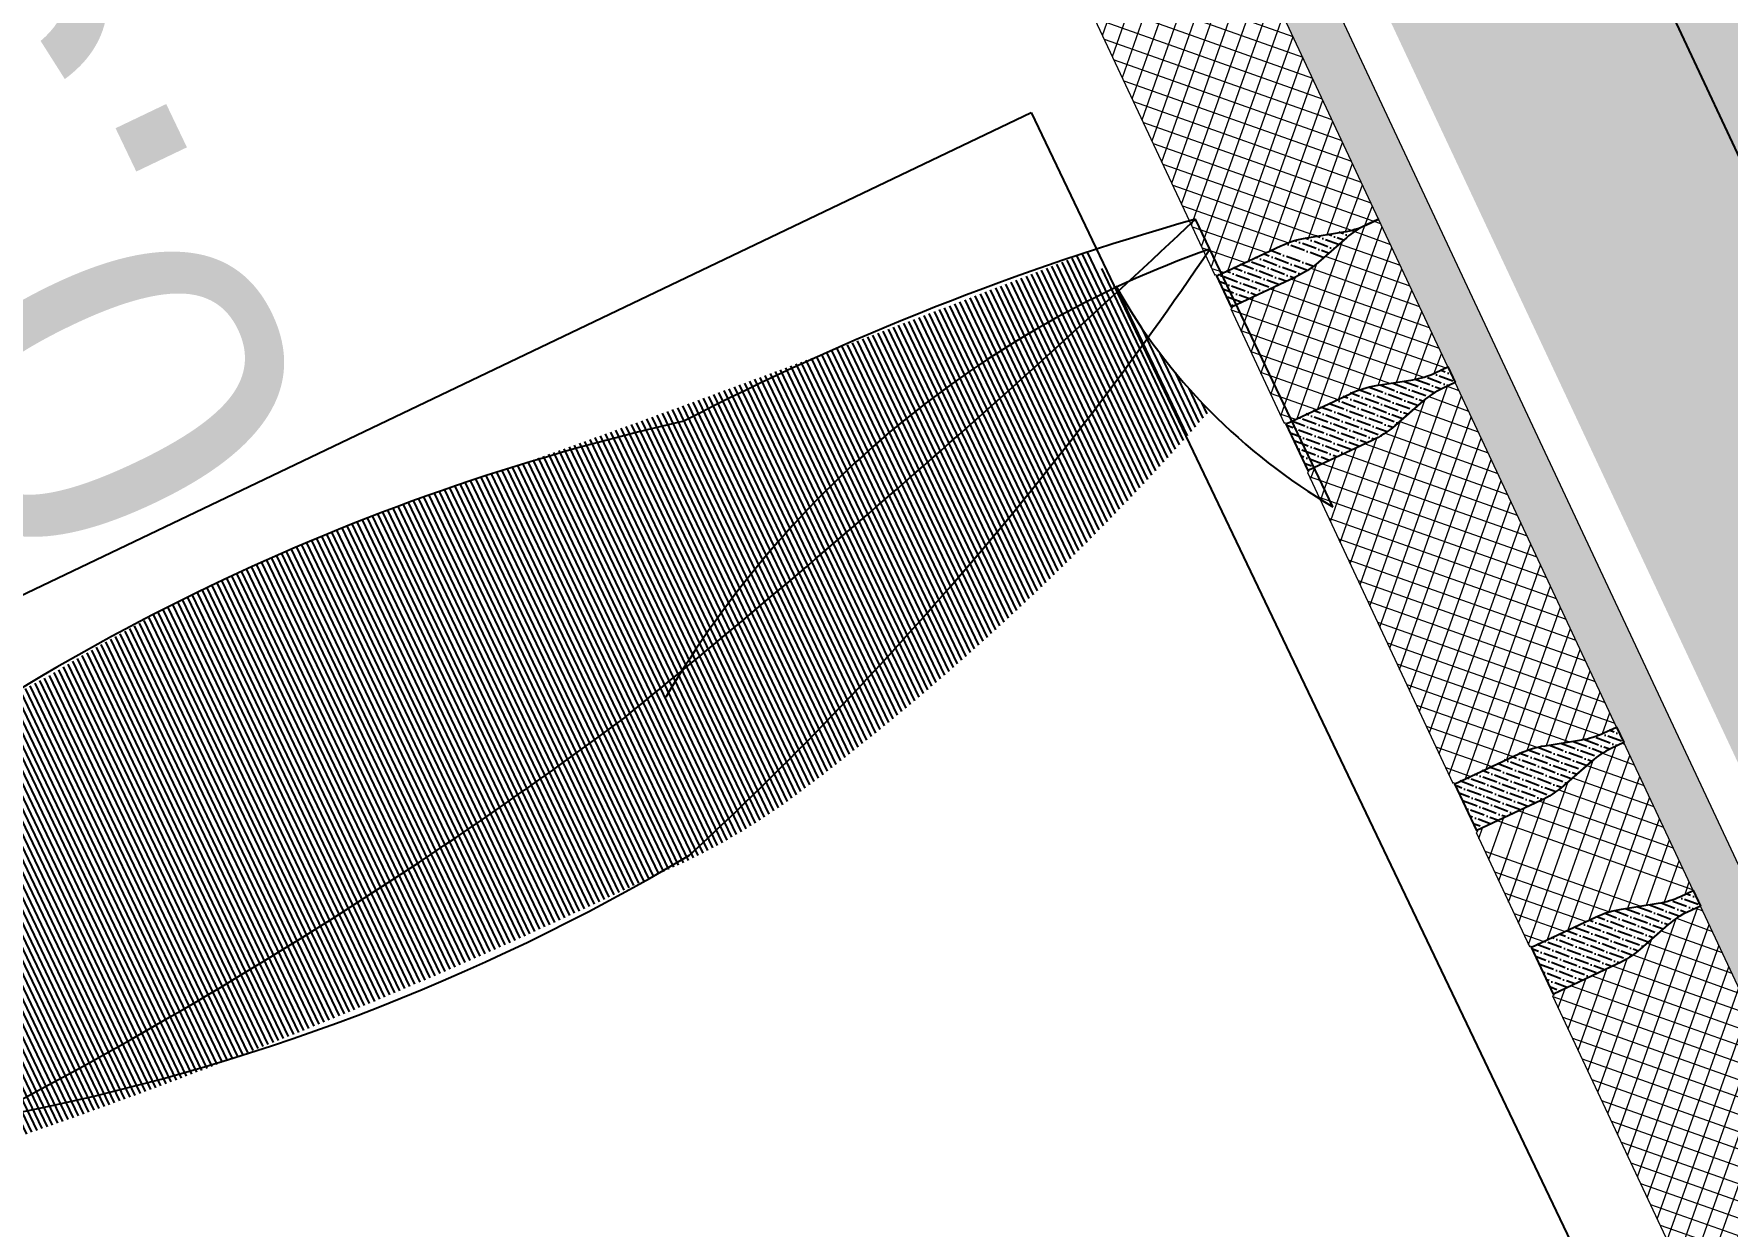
# Model space of a CAD drawing. Header units: metres. Extents: x 679304 to 680626, y 2747329 to 2750056.
# Drawn here: x 679535.964 to 679536.948, y 2747436.202 to 2747436.896 of the extents above; entities that cross this region are included whole.
import ezdxf

# ---------------------------------------------------------------- set-up
doc = ezdxf.new("R2010")
doc.units = ezdxf.units.M
doc.header["$XCLIPFRAME"] = 0
doc.layers.add('-aux', color=50, linetype='Continuous', plot=False)
doc.layers.add('00_Aux', color=5, linetype='Continuous', plot=False)
for name, color, linetype in [('01-TX-Dimensions_1-100', 157, 'Continuous'), ('02-L-SEC-View 1', 7, 'Continuous'), ('COTAUX', 7, 'Continuous')]:
    doc.layers.add(name, color=color, linetype=linetype)
for name, color, linetype, lineweight in [('02-L-projecció', 6, 'Continuous', 5), ('02-L-seccionat', 4, 'Continuous', 5), ('3-TR Formigó', 252, 'Continuous', 0), ('3-TR terra compactada', 45, 'Continuous', 0), ('3-TR Tot-u', 37, 'Continuous', 0)]:
    doc.layers.add(name, color=color, linetype=linetype, lineweight=lineweight)
doc.layers.add('3-TR tot_u', color=8, linetype='Continuous', lineweight=5, true_color=0x787878)
for name, color, linetype, true_color in [('EIT_3 TR sorra', 9, 'Continuous', 0xd8ceb0), ('SL_TREE_ACACIA_PYCNANTHA', 52, 'Continuous', 0xe0e000), ('SL_TREE_BOMBAX_CEIBA', 24, 'Continuous', 0x8f2400), ('SL_TREE_PROSOPIS_CINERARIA', 66, 'Continuous', 0x5f7f00)]:
    doc.layers.add(name, color=color, linetype=linetype, true_color=true_color)
doc.styles.get("Standard").update_dxf_attribs({"font": 'arial.ttf'})
doc.dimstyles.new('E100', dxfattribs={"dimscale": 0.03, "dimtxt": 7, "dimasz": 0.5, "dimexe": 0.1, "dimexo": 15, "dimgap": 4, "dimtad": 1, "dimzin": 0, "dimdsep": 46, "dimtxsty": 'Standard', "dimblk1": 'LINCOT200', "dimblk2": 'LINCOT200', "dimsah": 1, "dimcen": 0.1, "dimdle": 0.1, "dimclrt": 256, "dimadec": 0, "dimazin": 0, "dimtfac": 0.0153846153846154, "dimtofl": 0, "dimtmove": 0, "dimatfit": 3, "dimldrblk": 'LINCOT200', "dimfxl": 1, "dimtolj": 1, "dimtzin": 0, "dimarcsym": 0})
picture_1 = doc.add_image_def('image3.png', size_in_pixel=(1135, 973))
picture_2 = doc.add_image_def('image1.png', size_in_pixel=(900, 793))
picture_3 = doc.add_image_def('image2.png', size_in_pixel=(716, 586))
pattern_1 = [(44.99999999999999, (-16.42133321752772, 1.027925585862249), (-0.0067351920908019, 0.0067351920908019), []), (134.9999999999999, (-16.42133321752772, 1.027925585862249), (-0.0067351920908019, -0.0067351920908019), [])]
pattern_2 = [(43.98579928974752, (-1.578832623548805, -100.1310067870654), (0.0019272751255601, 0.0066038919240475), [0.0085328125000001, -0.0017065625, 0, -0.0017065625])]

# ---------------------------------------------------------------- blocks, each defined once
blk = doc.blocks.new('General Section WaterFalls')
at = {"layer": '3-TR Formigó'}
h = blk.add_hatch(dxfattribs=at)
h.set_pattern_fill('ANSI37', color=256, scale=0.003, angle=-18.27604261022104, style=0)
h.set_pattern_definition(pattern_1)
edge = h.paths.add_edge_path()
edge.add_line((27.79383114352822, -30.14104098570533), (27.79389504787293, -30.13284545615464))
edge.add_arc((27.74547896115109, -30.13246793812141), 0.0484175584946718, -0.4467466283651467, 15.55227246631219)
edge.add_line((27.79212377034128, -30.11948634730652), (27.7863390209296, -30.09870087546068))
edge.add_arc((27.84139133710414, -30.08337941719219), 0.0571445932096191, 179.5532518741258, 195.5522710187067, ccw=False)
edge.add_line((27.78424848103896, -30.08293385175057), (27.78456913907831, -30.04180982797434))
edge.add_line((27.78456913912669, -30.04180982848629), (27.78377195829011, -30.04180361301557))
edge.add_line((27.78377195866779, -30.04180361330509), (27.78377853959058, -30.04095956316508))
edge.add_line((27.78377853846178, -30.0409595631063), (27.58421315631437, -30.03940348000194))
edge.add_line((27.5842131562531, -30.03940347954631), (27.58420657382228, -30.04024753016909))
edge.add_line((27.58420657459647, -30.04024752997793), (27.58340939411883, -30.04024131119297))
edge.add_line((27.58340939413756, -30.04024131176993), (27.5830887360668, -30.08136533749739))
edge.add_arc((27.52594588045031, -30.08091977750883), 0.0571445928397872, -16.445762741073622, -0.44674358956729066, ccw=False)
edge.add_line((27.58075258275494, -30.09709784481675), (27.57464441284853, -30.11779058746789))
edge.add_arc((27.62108111334965, -30.13149796426296), 0.0484175516787158, 163.5542356453741, 179.5532547689258)
edge.add_line((27.57266503339633, -30.13112044800073), (27.57260112997145, -30.1393159773648))
edge.add_line((27.57260112930089, -30.13931597769261), (27.79383114345172, -30.14104098555118))
h = blk.add_hatch(dxfattribs=at)
h.set_pattern_fill('ANSI37', color=256, scale=0.003, angle=-18.27604261022104, style=0)
h.set_pattern_definition(pattern_1)
edge = h.paths.add_edge_path()
edge.add_line((27.89879103796557, -30.14185939403251), (27.89885494290256, -30.13366386565822))
edge.add_arc((27.85043884953484, -30.13328634947538), 0.0484175649548525, -0.4467444563532101, 15.55227466404321)
edge.add_line((27.89708366431296, -30.12030475586653), (27.89129891471977, -30.09951928494154))
edge.add_arc((27.9463512301445, -30.08419782761484), 0.057144592462795, 179.5532501677238, 195.5522692723542, ccw=False)
edge.add_line((27.8892083754763, -30.08375226147473), (27.88952903355523, -30.04262823869237))
edge.add_line((27.88952903356403, -30.04262823821046), (27.88873185239174, -30.04262202115766))
edge.add_line((27.88873185263947, -30.04262202093378), (27.88873843448209, -30.04177797060714))
edge.add_line((27.88873843383044, -30.04177797120064), (27.81544286758807, -30.04120646002143))
edge.add_line((27.81544286804274, -30.04120646021329), (27.81543628590805, -30.04205051142427))
edge.add_line((27.81543628592044, -30.04205051111057), (27.81463910462944, -30.04204429107619))
edge.add_line((27.81463910406456, -30.04204429057427), (27.81431844640457, -30.08316831839898))
edge.add_arc((27.75717559969053, -30.08272275840864), 0.0571445841948746, -16.44576339478209, -0.4467442348927193, ccw=False)
edge.add_line((27.81198229361326, -30.09890082362108), (27.80587412414902, -30.11959356641825))
edge.add_arc((27.8523108237423, -30.1333009460941), 0.0484175513716403, 163.5542329003365, 179.5532520194679)
edge.add_line((27.80389474332333, -30.1329234270379), (27.80383084092882, -30.14111895625185))
edge.add_line((27.80383084062487, -30.14111895626411), (27.89879103718112, -30.14185939360116))
h = blk.add_hatch(dxfattribs=at)
h.set_pattern_fill('ANSI37', color=256, scale=0.003, angle=-18.27604261022104, style=0)
h.set_pattern_definition(pattern_1)
edge = h.paths.add_edge_path()
edge.add_line((28.1300207497552, -30.14366237912327), (28.13008465421046, -30.13546684960909))
edge.add_arc((28.08166856877506, -30.1350893327035), 0.0484175571965339, -0.4467455554378482, 15.55227354001481)
edge.add_line((28.12831337749958, -30.12210774142295), (28.12252862834448, -30.10132226917145))
edge.add_arc((28.17758094379679, -30.08600081084296), 0.0571445933063264, 179.5532518383872, 195.5522709537261, ccw=False)
edge.add_line((28.12043808680028, -30.08555524563417), (28.12075874483964, -30.04443122185794))
edge.add_line((28.12075874442235, -30.04443122167141), (28.11996156362125, -30.044425005722))
edge.add_line((28.11996156442911, -30.0444250064902), (28.1199681453519, -30.04358095635018))
edge.add_line((28.11996814515442, -30.04358095582575), (27.92040276278592, -30.04202487264838))
edge.add_line((27.92040276248008, -30.04202487273142), (27.9203961803454, -30.0428689239424))
edge.add_line((27.92039618035778, -30.04286892386153), (27.91959899976961, -30.04286270504006))
edge.add_line((27.91959899989888, -30.0428627054207), (27.91927834186361, -30.08398673066948))
edge.add_arc((27.86213548248634, -30.08354117162526), 0.0571445965449275, -16.445761452949228, -0.4467423321606816, ccw=False)
edge.add_line((27.91694218898192, -30.09971923893318), (27.91083401900046, -30.12041198106913))
edge.add_arc((27.95727071911097, -30.13411935791373), 0.048417551780199, 163.5542350902066, 179.5532542021621)
edge.add_line((27.90885463822633, -30.13374184211716), (27.90879073480145, -30.14193737148123))
edge.add_line((27.90879073599354, -30.14193737134338), (28.13002075003382, -30.14366237916544))
h = blk.add_hatch(dxfattribs=at)
h.set_pattern_fill('ANSI37', color=256, scale=0.003, angle=-18.27604261022104, style=0)
h.set_pattern_definition(pattern_1)
edge = h.paths.add_edge_path()
edge.add_line((28.23498064419255, -30.14448078721762), (28.23504454905449, -30.13628525832814))
edge.add_arc((28.18662845576182, -30.13590774312616), 0.0484175649548525, -0.4467444563532101, 15.55227466404321)
edge.add_line((28.2332732710056, -30.12292614905164), (28.22748852148747, -30.10214067864183))
edge.add_arc((28.28254083683714, -30.08681922103278), 0.057144592462795, 179.5532501677238, 195.5522692723542, ccw=False)
edge.add_line((28.22539798170328, -30.08637365489267), (28.22571863967167, -30.0452496320738))
edge.add_line((28.22571863932535, -30.04524963209405), (28.22492145793198, -30.04524341496825))
edge.add_line((28.22492145840079, -30.04524341505021), (28.22492804057504, -30.0443993648331))
edge.add_line((28.22492804005742, -30.04439936461859), (28.15163247381505, -30.04382785343937))
edge.add_line((28.15163247473538, -30.04382785363123), (28.1516258926007, -30.04467190484221))
edge.add_line((28.15162589168176, -30.04467190476134), (28.15082871028021, -30.04466568469045))
edge.add_line((28.1508287107572, -30.04466568445787), (28.1505080530972, -30.08578971228258))
edge.add_arc((28.09336520638317, -30.08534415019676), 0.0571445840205445, -16.445764324364518, -0.4467451595709804, ccw=False)
edge.add_line((28.14817189984024, -30.10152221680619), (28.14206373067214, -30.12221496019157))
edge.add_arc((28.18850042903796, -30.1359223399777), 0.0484175513716403, 163.5542329003365, 179.5532520194679)
edge.add_line((28.14008435001597, -30.13554482185282), (28.14002044717929, -30.14374035092075))
edge.add_line((28.14002044731751, -30.14374034991488), (28.23498064435142, -30.14448078691928))
h = blk.add_hatch(dxfattribs=at)
h.set_pattern_fill('ANSI37', color=256, scale=0.003, angle=-18.27604261022104, style=0)
h.set_pattern_definition(pattern_1)
edge = h.paths.add_edge_path()
edge.add_line((28.45621065888554, -30.14620579546317), (28.45627456311971, -30.13801026587598))
edge.add_arc((28.40785847837106, -30.13763274904341), 0.0484175570857096, -0.4467455132575356, 15.55227354001481)
edge.add_line((28.45450328709558, -30.12465115822852), (28.44871853753787, -30.10386568682485))
edge.add_arc((28.50377085478977, -30.08854423020967), 0.0571445955923654, 179.5532491313049, 195.5522682935836, ccw=False)
edge.add_line((28.44662799639627, -30.0880986629054), (28.44694865440015, -30.04697463960785))
edge.add_line((28.44694865448401, -30.04697463940829), (28.44615147353688, -30.04696842390107))
edge.add_line((28.4461514740251, -30.04696842376143), (28.44615805472681, -30.0461243735484))
edge.add_line((28.44615805475041, -30.04612437356263), (28.24659267249246, -30.04456829042177))
edge.add_line((28.24659267254174, -30.04456829000265), (28.24658609044254, -30.04541234073494))
edge.add_line((28.24658608995378, -30.04541234136559), (28.24578890962218, -30.04540612213845))
edge.add_line((28.24578890949488, -30.0454061224591), (28.24546825127809, -30.08653014862872))
edge.add_arc((28.18832539441064, -30.08608458680101), 0.0571445944703978, -16.445763722848085, -0.4467446058545761, ccw=False)
edge.add_line((28.24313209718093, -30.10226265527308), (28.23702392742055, -30.12295539748205))
edge.add_arc((28.28346063010395, -30.13666277634911), 0.0484175534240547, 163.5542355793744, 179.5532547451652)
edge.add_line((28.23504454875365, -30.13628525938839), (28.23498064525372, -30.14448078823727))
edge.add_line((28.23498064512387, -30.14448078768328), (28.45621065953127, -30.14620579513619))
at = {"layer": '3-TR terra compactada'}
h = blk.add_hatch(dxfattribs=at)
h.set_pattern_fill('LINE', color=256, scale=0.0075)
h.set_pattern_definition([(360, (-1.593222050461918, -1.450000001117587), (0, 0.0238125), [])])
edge = h.paths.add_edge_path(flags=16)
edge.add_arc((87.91270721703766, -34.89102650922723), 0.0300000000000011, 0, 360)
h.paths.add_polyline_path([(60.86794612370431, -34.06345526850782), (60.86794612370431, -34.8165326055605), (77.28848761087283, -34.81653260439634), (77.28848760994151, -35.96653260430321), (94.02980208816007, -35.96653260337189), (94.02346620196477, -34.53352967253886), (88.77741158520803, -34.42881766473874), (88.7764219455421, -34.4783984052483), (88.67512278445065, -34.85645277681761), (84.06023222394288, -34.76436978625134), (83.96552849235012, -34.41241660504602), (83.95774579746649, -34.38224918977358), (83.95875280490145, -34.33179827523418), (79.98875382728875, -34.25026744417846), (79.98875382775441, -35.78771875007078), (77.43852502759546, -35.78771875007078), (77.43852502852678, -35.43748732609675), (78.61814005719498, -35.43770227907226), (78.05505687510595, -33.4629564518109), (67.10211191978306, -33.3788115279749), (67.01179703883827, -33.17811179091223), (66.85097349714488, -33.17687627975829), (63.56725041614845, -33.15126436809078), (63.56725041707978, -34.70336046814919), (61.01713174395263, -34.70336046768352), (61.0171317444183, -34.35336060426198), (62.10765844490379, -34.35336060402915), (61.58575402200222, -32.50950451311656), (50.68157043308019, -32.42573419259861), (50.59114177431911, -32.2250335814897), (50.42511908290908, -32.2237581287045), (47.14811543934047, -32.19819437991828), (47.14721526950597, -33.38156245509163), (44.99754665372893, -33.38156245509163), (44.99754665279761, -33.03156259073876), (45.56926759378984, -33.03156259120442), (45.14311256445944, -31.55625739693642), (34.2616229839623, -31.47266142093577), (34.17091776337475, -31.2719586850144), (34.00475173024461, -31.27068213094026), (30.72633214015514, -31.24511096207425), (30.72633214108646, -32.37863686797209), (28.57621343620122, -32.37863686820492), (28.57621343526989, -32.02863700361922), (29.14793437626213, -32.02863700361922), (28.72177934786305, -30.55333180958405), (17.8412764519453, -30.4697434140835), (17.68143947003409, -31.50181839196012), (28.27606689184904, -31.50181839149445), (28.27606689091772, -32.61037793336436), (44.44740463607013, -32.61037793196738), (44.44740463700145, -34.06345526920631)])
at = {"layer": '3-TR Tot-u'}
h = blk.add_hatch(dxfattribs=at)
h.set_pattern_fill('EARTH', color=256, scale=0.005, angle=-84.07414778341365)
h.set_pattern_definition([(275.9258522165863, (27.87454973626882, -31.62861592276022), (0.0348582512672567, -0.0283024260194916), [0.03175, -0.03175]), (275.9258522165863, (27.88639236288145, -31.62738670548424), (0.0348582512672567, -0.0283024260194916), [0.03175, -0.03175]), (275.9258522165863, (27.89823498949409, -31.6261574884411), (0.0348582512672567, -0.0283024260194916), [0.03175, -0.03175]), (5.925852216586345, (27.90259227156639, -31.62969529186375), (0.0283024260194916, 0.0348582512672567), [0.03175, -0.03175]), (5.925852216586345, (27.90382148884237, -31.64153791847639), (0.0283024260194916, 0.0348582512672567), [0.03175, -0.03175]), (5.925852216586345, (27.90505070518702, -31.65338054532185), (0.0283024260194916, 0.0348582512672567), [0.03175, -0.03175])])
h.paths.add_polyline_path([(17.8412764519453, -30.4697434140835), (28.72177934786305, -30.55333180958405), (28.80537299579009, -30.84863540693187), (29.57612518081442, -30.84863695688546), (29.57612646790222, -30.55989524768666), (28.95151915913448, -30.5550967627205), (28.89673480344936, -30.35466998582706), (17.74958454584703, -30.26903309766203)])
at = {"layer": '3-TR tot_u'}
h = blk.add_hatch(dxfattribs=at)
h.set_pattern_fill('AR-CONC', color=256, scale=0.00025, angle=90.27678088138285)
h.set_pattern_definition([(158.5528234916038, (-16.42133875610307, 0.9000845635309815), (-0.0107141402033441, 0.0444470353765646), [0.0047625, -0.0523874999999999]), (103.5528234916037, (-16.42133875610307, 0.9000845635309815), (-0.042478511822929, -0.0235505220209913), [0.00381, -0.0419101460424999]), (209.0042681916038, (-16.42223159829154, 0.9037884704302996), (-0.0531926501422366, 0.0208965138611374), [0.0040475022, -0.0445225611499999]), (154.7370234916037, (-16.43337874626741, 0.896043692715466), (-0.0115985479610558, 0.0675920588494506), [0.00714375, -0.0785812499999999]), (205.1883811016037, (-16.43434529751539, 0.90167635679245), (-0.0775261334246027, 0.036585164494883), [0.006071255785, -0.0667839020399999]), (99.73697466160377, (-16.43337874626741, 0.896043692715466), (-0.0775261334227856, 0.036585164499046), [0.0057149917675, -0.0628649329799999]), (129.5528234916037, (-16.43238918390125, 0.9030739036388695), (0.0121775151173545, 0.0440684300330318), [0.0047625, -0.0523875]), (74.55282349160389, (-16.43238918390125, 0.9030739036388695), (-0.0485699864642681, -3.6222662037e-06), [0.00381, -0.0419099999999999]), (180.0042684916038, (-16.43137439107522, 0.9067462740931659), (-0.0363924715453394, 0.0440648076110835), [0.0040475022, -0.0445224844]), (146.0528234916037, (-16.42133875610307, 0.9000845635309815), (-0.0202858755293875, -0.0059938829911168), [0, -0.041402, 0, -0.042545, 0, -0.04206875]), (116.0528234916039, (-16.42133875610307, 0.9000845635309815), (-0.0290587158829416, 0.0078679387732416), [0, -0.024257, 0, -0.0404494999999999, 0, -0.01603375]), (76.05282349160386, (-16.41683318512514, 0.8866599751636385), (-0.0094277576651399, 0.0325917034802938), [0, -0.0158749999999999, 0, -0.0495299999999999, 0, -0.0657224999999997]), (66.05282349160387, (-16.41481274971738, 0.8806399798486381), (-0.0178091657507202, 0.033085210695806), [0, -0.0206375, 0, -0.032893, 0, -0.0466725])])
h.paths.add_polyline_path([(28.89673480344936, -30.35466998582706), (29.07426458364353, -30.20602941629477), (17.68178908992559, -30.11850783950649), (17.74958454584703, -30.26903309766203)])
at = {"layer": 'EIT_3 TR sorra'}
h = blk.add_hatch(dxfattribs=at)
h.set_pattern_fill('ANSI36', color=256, scale=0.001075, angle=-1.014200710252469, style=0, double=1)
h.set_pattern_definition([(43.98579928974752, (-1.915022229775786, -100.1283853934146), (0.0019272751255601, 0.0066038919240475), [0.0085328125000001, -0.0017065625, 0, -0.0017065625])])
edge = h.paths.add_edge_path()
edge.add_line((27.80383081268519, -30.1411224543117), (27.79383111896984, -30.14104448312125))
edge.add_line((27.79383111931384, -30.14104448352009), (27.79389502115563, -30.1328489541236))
edge.add_arc((27.74547894205898, -30.13247143244371), 0.0484175509891328, -0.4467512967538944, 15.55226790308085)
edge.add_line((27.79212374566123, -30.11948984721676), (27.78633899620182, -30.09870437143196))
edge.add_arc((27.84139130776748, -30.08338291523978), 0.0571445889772807, 179.5532507954116, 195.5522699282528, ccw=False)
edge.add_line((27.78424845542759, -30.08293734956533), (27.78456914102318, -30.04180982853954))
edge.add_line((27.784569141455, -30.04180982848629), (27.81463910587181, -30.04204429459291))
edge.add_line((27.8146391059272, -30.04204429406673), (27.81431841923025, -30.08317181619998))
edge.add_arc((27.75717556569726, -30.08272625436075), 0.0571445907652576, -16.445765007244688, -0.4467458632615262, ccw=False)
edge.add_line((27.81198226520792, -30.09890432283282), (27.80587409665943, -30.11959706397083))
edge.add_arc((27.85231079068035, -30.13330444227904), 0.0484175462371067, 163.5542325431677, 179.5532516927069)
edge.add_line((27.80389471631497, -30.13292692322284), (27.80383081289418, -30.14112245405945))
edge.add_line((27.80383081268519, -30.1411224543117), (27.79383111896984, -30.14104448312125))
h = blk.add_hatch(dxfattribs=at)
h.set_pattern_fill('ANSI36', color=256, scale=0.001075, angle=-1.014200710252469, style=0, double=1)
h.set_pattern_definition([(43.98579928974752, (-1.810062334872782, -100.1292038029059), (0.0019272751255601, 0.0066038919240475), [0.0085328125000001, -0.0017065625, 0, -0.0017065625])])
edge = h.paths.add_edge_path()
edge.add_line((27.90879070712254, -30.14194086450152), (27.89879101326115, -30.14186289375324))
edge.add_line((27.89879101375118, -30.14186289370992), (27.89885491584954, -30.13366736390776))
edge.add_arc((27.85043883463368, -30.13328984263353), 0.0484175529366507, -0.4467508802915046, 15.55226827935533)
edge.add_line((27.89708364009857, -30.12030825717375), (27.89129889063916, -30.09952278138895))
edge.add_arc((27.94635119801387, -30.08420132519677), 0.0571445853292372, 179.5532509786297, 195.5522701313182, ccw=False)
edge.add_line((27.88920834986493, -30.08375575952232), (27.88952903546053, -30.04262823849654))
edge.add_line((27.88952903542668, -30.04262823797763), (27.91959899984349, -30.04286270408424))
edge.add_line((27.91959899989888, -30.04286270472221), (27.91927831312688, -30.08399022634028))
edge.add_arc((27.86213546106592, -30.08354466361925), 0.0571445891819653, -16.445764955052482, -0.44674584312957677, ccw=False)
edge.add_line((27.9169421591796, -30.09972273278981), (27.91083399081671, -30.12041547447952))
edge.add_arc((27.95727068278939, -30.13412285316736), 0.0484175443456664, 163.554231512032, 179.5532506673005)
edge.add_line((27.90885461028665, -30.13374533271417), (27.90879070683037, -30.14194086402946))
edge.add_line((27.90879070712254, -30.14194086450152), (27.89879101326115, -30.14186289375324))
h = blk.add_hatch(dxfattribs=at)
h.set_pattern_fill('ANSI36', color=256, scale=0.001075, angle=-1.014200710252469, style=0, double=1)
h.set_pattern_definition(pattern_2)
edge = h.paths.add_edge_path()
edge.add_line((28.14002041891217, -30.14374384749681), (28.13002072471916, -30.14366587663901))
edge.add_line((28.13002072507515, -30.14366587740369), (28.13008462717352, -30.13547034760154))
edge.add_arc((28.08166854688898, -30.13509282539599), 0.0484175525406722, -0.4467518872780677, 15.55226728713962)
edge.add_line((28.12831335095689, -30.12211124133319), (28.12252860146199, -30.10132576602707))
edge.add_arc((28.17758091399446, -30.08600430795923), 0.0571445891398099, 179.5532512398815, 195.5522703810861, ccw=False)
edge.add_line((28.12043806118891, -30.0855587432161), (28.12075874689505, -30.04443122222682))
edge.add_line((28.12075874721632, -30.04443122213706), (28.15082871170819, -30.04466568875886))
edge.add_line((28.15082871168852, -30.04466568864882), (28.15050802469544, -30.08579321019388))
edge.add_arc((28.09336517099291, -30.08534764824435), 0.0571445909395877, -16.44576407766249, -0.446744938583322, ccw=False)
edge.add_line((28.14817187096924, -30.10152571648359), (28.14206370242075, -30.1222184576216))
edge.add_arc((28.18850039737299, -30.13592583592981), 0.0484175462371067, 163.5542325431677, 179.5532516927069)
edge.add_line((28.14008432300762, -30.1355483175721), (28.14002041969736, -30.14374384844523))
edge.add_line((28.14002041891217, -30.14374384749681), (28.13002072471916, -30.14366587663901))
h = blk.add_hatch(dxfattribs=at)
h.set_pattern_fill('ANSI36', color=256, scale=0.001075, angle=-1.014200710252469, style=0, double=1)
h.set_pattern_definition(pattern_2)
edge = h.paths.add_edge_path()
edge.add_line((28.23498061997816, -30.14448428526521), (28.23504452170941, -30.13628875583221))
edge.add_arc((28.18662843620405, -30.13591123907827), 0.0484175569431325, -0.4467460378408971, 15.55227315894657)
edge.add_line((28.23327324492857, -30.12292964872904), (28.22748849687073, -30.10214417389752))
edge.add_arc((28.28254081355408, -30.08682271791622), 0.0571445933949316, 179.5532484054515, 195.55226752194, ccw=False)
edge.add_line((28.22539795702324, -30.08637715037912), (28.2257186424414, -30.04524963174674))
edge.add_line((28.22571864258498, -30.0452496316284), (28.2457889118139, -30.04540612654864))
edge.add_line((28.24578891182318, -30.04540612641722), (28.24546822471956, -30.08653364792577))
edge.add_arc((28.18832537578419, -30.08608808508143), 0.0571445856194023, -16.445765772794118, -0.4467466560666935, ccw=False)
edge.add_line((28.24313207017258, -30.10226615378633), (28.23702390177011, -30.12295889448217))
edge.add_arc((28.28346060030162, -30.13666627835482), 0.0484175521388882, 163.554226806694, 179.5532459300276)
edge.add_line((28.23504452034831, -30.13628875464201), (28.23498061950957, -30.14448428731216))
h = blk.add_hatch(dxfattribs=at)
h.set_pattern_fill('ANSI36', color=256, scale=0.001075, angle=-1.014200710252469, style=0, double=1)
h.set_pattern_definition([(62.26184189996857, (51.65618912968785, 217.9220343257766), (-0.0002408934137097, 0.0068751544213446), [0.0085328125000001, -0.0017065625, 0, -0.0017065625])])
h.paths.add_polyline_path([(17.68118957895785, -30.093503233511), (29.07426458550617, -30.18102941382676), (29.07449839450419, -30.15103024290875), (17.68115054583177, -30.06226211832836)])
at = {"layer": '-aux'}
for points in [[(27.80383081268519, -30.1411224543117), (27.79383111931384, -30.14104448352009), (27.79389502154663, -30.13284895336255, 0.0699225111475427), (27.79212374566123, -30.11948984721676), (27.78633899567649, -30.09870437229984, -0.0699225111480096), (27.78424845542759, -30.08293734956533), (27.784569141455, -30.04180982848629), (27.8146391059272, -30.04204429406673), (27.81431841943413, -30.08317181700841, -0.0699225111484148), (27.81198226520792, -30.09890432283282), (27.80587409669533, -30.11959706386551, 0.0699225111479849), (27.80389471631497, -30.13292692322284), (27.80383081268519, -30.1411224543117), (27.79383111931384, -30.14104448352009)], [(27.90879070712254, -30.14194086450152), (27.89879101375118, -30.14186289370992), (27.89885491551832, -30.13366736331955, 0.0699225111475427), (27.89708364009857, -30.12030825717375), (27.89129889057949, -30.099522782024, -0.0699225111480096), (27.88920834986493, -30.08375575952232), (27.88952903542668, -30.04262823797763), (27.91959899989888, -30.04286270472221), (27.91927831294015, -30.08399022626691, -0.0699225111484148), (27.9169421591796, -30.09972273278981), (27.91083399113268, -30.12041547382251, 0.0699225111479849), (27.90885461028665, -30.13374533271417), (27.90879070712254, -30.14194086450152), (27.89879101375118, -30.14186289370992)], [(28.14002041891217, -30.14374384749681), (28.13002072507515, -30.14366587740369), (28.13008462637663, -30.13547034724616, 0.0699225111475427), (28.12831335095689, -30.12211124133319), (28.12252860236913, -30.10132576548495, -0.0699225111480096), (28.12043806118891, -30.0855587432161), (28.12075874721632, -30.04443122213706), (28.15082871168852, -30.04466568864882), (28.15050802519545, -30.08579320996068, -0.0699225111484148), (28.14817187096924, -30.10152571648359), (28.14206370292231, -30.12221845891327, 0.0699225111479849), (28.14008432300762, -30.1355483175721), (28.14002041891217, -30.14374384749681), (28.13002072507515, -30.14366587740369)], [(28.2349806195125, -30.14448428689502), (28.23498061997816, -30.14448428526521), (28.23504452127963, -30.13628875650466, 0.0699225111475427), (28.23327324492857, -30.12292964872904), (28.22748849680647, -30.10214417404495, -0.0699225111480096), (28.22539795702324, -30.08637715037912), (28.22571864258498, -30.0452496316284), (28.24578891182318, -30.04540612641722), (28.24546822439879, -30.08653364796192, -0.0699225111484148), (28.24313207017258, -30.10226615378633), (28.23702390259132, -30.12295889342204, 0.0699225111479849), (28.23504452034831, -30.13628875464201), (28.2349806195125, -30.14448428689502), (28.23498061997816, -30.14448428526521)]]:
    blk.add_lwpolyline(points, format="xyb", dxfattribs=at)
at = {"layer": '00_Aux'}
blk.add_lwpolyline([(17.8412764519453, -30.4697434140835), (28.72177934786305, -30.55333180958405), (28.80537299579009, -30.84863540693187), (29.57612518081442, -30.84863695688546), (29.57612646790222, -30.55989524768666), (28.95151915913448, -30.5550967627205), (28.89673480344936, -30.35466998582706), (17.74958454584703, -30.26903309766203)], close=True, dxfattribs=at)
at = {"layer": '02-L-projecció'}
for points in [[(17.68118957895785, -30.093503233511), (29.07426458597183, -30.18102941475809)], [(14.41066232090816, -30.24338215566241), (28.89673480344936, -30.35466998582706)]]:
    blk.add_lwpolyline(points, dxfattribs=at)
at = {"layer": '02-L-seccionat'}
for points in [[(27.79383114352822, -30.14104098570533), (27.79389504808932, -30.13284545671195, 0.0699225111487571), (27.79212377034128, -30.11948634730652), (27.78633902175352, -30.09870087634772, -0.0699225111482901), (27.78424848103896, -30.08293385175057), (27.78456913912669, -30.04180982848629), (27.78377195866779, -30.04180361330509), (27.78377853846178, -30.0409595631063), (27.5842131562531, -30.03940347954631), (27.58420657459647, -30.04024752997793), (27.58340939413756, -30.04024131176993), (27.58308873604983, -30.08136533759535, -0.0699225111482901), (27.58075258275494, -30.09709784481675), (27.57464441284537, -30.11779058701359, 0.0699225111487571), (27.57266503339633, -30.13112044800073), (27.57260112930089, -30.13931597769261)], [(27.89879103796557, -30.14185939403251), (27.89885494252667, -30.13366386527196, 0.0699225111487571), (27.89708366431296, -30.12030475586653), (27.89129891479388, -30.09951928490773, -0.0699225111482901), (27.8892083754763, -30.08375226147473), (27.88952903356403, -30.04262823821046), (27.88873185263947, -30.04262202093378), (27.88873843383044, -30.04177797120064), (27.81544286804274, -30.04120646021329), (27.81543628592044, -30.04205051111057), (27.81463910406456, -30.04204429057427), (27.81431844737381, -30.08316831872799, -0.0699225111482901), (27.81198229361326, -30.09890082362108), (27.80587412370369, -30.11959356674925, 0.0699225111487571), (27.80389474332333, -30.1329234270379), (27.80383084062487, -30.14111895626411)], [(28.1300207497552, -30.14366237912327), (28.13008465338498, -30.13546684989706, 0.0699225111487571), (28.12831337749958, -30.12210774142295), (28.1225286279805, -30.10132226999849, -0.0699225111482901), (28.12043808680028, -30.08555524563417), (28.12075874442235, -30.04443122167141), (28.11996156442911, -30.0444250064902), (28.11996814515442, -30.04358095582575), (27.92040276248008, -30.04202487273142), (27.92039618035778, -30.04286892386153), (27.91959899989888, -30.0428627054207), (27.91927834134549, -30.08398673078045, -0.0699225111482901), (27.91694218898192, -30.09971923893318), (27.91083401814103, -30.12041198089719, 0.0699225111487571), (27.90885463822633, -30.13374184211716), (27.90879073599354, -30.14193737134338)], [(28.23498064419255, -30.14448078721762), (28.23504454875365, -30.13628525845707, 0.0699225111487571), (28.2332732710056, -30.12292614905164), (28.22748852195218, -30.1021406785585, -0.0699225111482901), (28.22539798170328, -30.08637365489267), (28.22571863932535, -30.04524963209405), (28.22492145840079, -30.04524341505021), (28.22492804005742, -30.04439936461859), (28.15163247473538, -30.04382785363123), (28.15162589168176, -30.04467190476134), (28.1508287107572, -30.04466568445787), (28.15050805266947, -30.08578971284442, -0.0699225111482901), (28.14817189984024, -30.10152221680619), (28.14206373039633, -30.12221496086568, 0.0699225111487571), (28.14008435001597, -30.13554482185282), (28.14002044731751, -30.14374034991488)], [(28.45621065888554, -30.14620579546317), (28.45627456298098, -30.13801026623696, 0.0699225111487571), (28.45450328709558, -30.12465115822852), (28.44871853711083, -30.10386568703689, -0.0699225111482901), (28.44662799639627, -30.0880986629054), (28.44694865448401, -30.04697463940829), (28.4461514740251, -30.04696842376143), (28.44615805475041, -30.04612437356263), (28.24659267254174, -30.04456829000265), (28.24658608995378, -30.04541234136559), (28.24578890949488, -30.0454061224591), (28.24546825187281, -30.08653014805168, -0.0699225111482901), (28.24313209718093, -30.10226265527308), (28.23702392820269, -30.12295539770275, 0.0699225111487571), (28.23504454875365, -30.13628525938839), (28.23498064512387, -30.14448078768328)]]:
    blk.add_lwpolyline(points, format="xyb", close=True, dxfattribs=at)
blk = doc.blocks.new('LINCOT200')
for p, q in [((0, -9.999961704014426), (0, 10.00003829598554)), ((3.695e-13, 3.82959855756e-05), (10.00000000000051, 3.82959855756e-05))]:
    blk.add_line(p, q)
at = {"const_width": 1.875}
blk.add_lwpolyline([(3.535533801624467, -3.535495714255787), (-3.535533950636761, 3.535572157214076)], dxfattribs=at)
at = {"layer": 'COTAUX'}
blk.add_line((0, 0), (-1.249999999999914, 0), dxfattribs=at)
blk = doc.blocks.new('*D249')
at = {"layer": '01-TX-Dimensions_1-100', "color": 0, "lineweight": -2, "transparency": 16777216}
for p, q in [((679535.5212581451, 2747437.688959871), (679535.5231405196, 2747437.689860041)), ((679535.532318246, 2747437.677622013), (679535.7357660789, 2747437.252185644)), ((679535.7422373488, 2747437.238653362), (679535.7487086192, 2747437.225121078)), ((679535.7376485177, 2747437.236458938), (679535.7395308923, 2747437.237359108))]:
    blk.add_line(p, q, dxfattribs=at)
at = {"layer": 'DEFPOINTS', "color": 0, "transparency": 16777216}
for p in [(679535.9272266172, 2747437.883097965), (679535.5258469761, 2747437.691154296), (679536.1436169898, 2747437.430597032)]:
    blk.add_point(p, dxfattribs=at)
at = {"layer": '01-TX-Dimensions_1-100', "color": 0, "lineweight": -2, "transparency": 16777216, "xscale": 0.015, "yscale": 0.015, "zscale": 0.015}
for p, rotation in [((679535.5258469761, 2747437.691154296), 115.5575828870524), ((679535.7422373488, 2747437.238653362), 295.5575828870525)]:
    blk.add_blockref('LINCOT200', p, dxfattribs=dict(at, rotation=rotation))
at = {"layer": '01-TX-Dimensions_1-100', "transparency": 16777216, "insert": (679535.9179901509, 2747436.871130971), "char_height": 0.21, "attachment_point": 5, "rotation": 115.55758288705248}
blk.add_mtext('\\A1;0.50', dxfattribs=at)
blk = doc.blocks.new('ACACIA_PYCNANTHA fade')
image = blk.add_image(picture_2, insert=(6.431672699195633, 0), size_in_units=(12.86334539839125, 11.334036556582513), rotation=180, dxfattribs=dict(fade=60))
image.dxf.v_pixel = (0, 0.0142926059982125)
image.set_boundary_path([(-0.5, -0.5), (899.5, 792.4999999999999)])
image.dxf.clipping = 0
image.dxf.flags = 15
blk = doc.blocks.new('prospopis cineraria')
image = blk.add_image(picture_3, insert=(-4.000086040761157, 0), size_in_units=(7.410607290773175, 6.065105967029442))
image.dxf.flags = 15
blk = doc.blocks.new('BOMBAX CEIBA')
image = blk.add_image(picture_1, insert=(-10.21959880215359, 0), size_in_units=(20.43919760430721, 17.521884818494197))
image.set_boundary_path([(-0.5, -0.5), (1134.5, 972.4999999999999)])
image.dxf.clipping = 0
image.dxf.flags = 15
blk = doc.blocks.new('p2')
h = blk.add_hatch()
h.set_pattern_fill('LINE', color=256, scale=0.001, angle=8.0277e-12)
h.set_pattern_definition([(360, (-35.52041315015185, 7.61878138128668), (-4e-16, 0.003175), [])])
edge = h.paths.add_edge_path()
edge.add_ellipse((-0.1144132016725052, 1.592064575741915), major_axis=(0.0119366692372206, 0.1043585951131216), ratio=0.5506027927990024, start_angle=81.91007295406128, end_angle=179.651572705688)
edge.add_arc((-6.738284971391294, 1.77301054184727), 6.617450993347678, 353.02396929063286, 357.5296699755366, ccw=False)
edge.add_arc((3.200345539587942, 0.4562777307364741), 3.408990943973546, 171.3447245392893, 180.116421840243)
edge.add_arc((0.1844875220813264, 0.4291579712385101), 0.3936441499523823, 177.0595901073478, 191.5855669009221)
edge.add_arc((1.328953704424748, 0.6599783152596502), 1.56115319605158, 191.4487866687125, 203.3761873250089)
edge.add_arc((0.0085053180800969, -0.2866413796245979), 0.3460273462737329, 93.90067827689188, 108.98410909008419, ccw=False)
edge.add_line((-0.0150339213760162, 0.0585843862345428), (0.0097523010167606, 0.064282681555369))
edge.add_arc((10.53612371601412, -0.6867784777471116), 10.55313166718397, 173.9732789563866, 175.918837523152, ccw=False)
edge.add_arc((-1.073612587267689, 0.5946643650895567), 1.128341876149099, 351.1575908440321, 366.1286499375381)
edge.add_arc((-0.9593733375809279, 0.6625901853908545), 1.00902247230393, 2.984603639549078, 13.59680332851067)
edge.add_arc((-0.9112104149457991, 1.0734391951014), 0.94860836191574, 349.4527021309977, 377.7910819932545)
edge.add_arc((-0.2052863332755805, 1.293796614847906), 0.2091966206506349, 19.40003769574801, 68.01577426452364)
blk.add_line((-0.1853287438989355, 7.662493e-10), (1.2287273e-09, 5.334186e-10))
for centre, radius, start, end in [((2.596246522907676, 0.9564277860829405), 2.766099097561717, 179.7334952542371, 191.0766327574047), ((-1.246064057048442, 0.6072633958513052), 1.300756412409786, 347.2067570897507, 12.99680031873815), ((1.029457202688718, 0.5359234796096644), 1.241118630623556, 165.3413843581964, 185.1234726665479), ((1.71610651060746, 1.019198010474156), 2.012501141980966, 197.1700966531418, 210.4265580057261), ((5.741632447311076, 1.827484593753069), 6.025449616992574, 193.4596283080301, 197.6555749974078), ((-0.6148771684352142, 0.0634586029411821), 0.599016991510259, 353.9187943412846, 33.93467762199484), ((-1.563984864274061, 0.2701526864971129), 1.587145591840686, 350.199801067246, 1.772053225522683), ((0.0085053180800969, -0.2866413796245979), 0.3460273462717839, 93.90067828867254, 124.0675399125485)]:
    blk.add_arc(centre, radius, start, end)

msp = doc.modelspace()

# ---------------------------------------------------------------- block references
at = {"rotation": 115.5575828871377}
msp.add_blockref('General Section WaterFalls', (679521.7318272467, 2747398.310749386), dxfattribs=at)
at = {"layer": '02-L-SEC-View 1', "rotation": 115.5575828891013}
msp.add_blockref('p2', (679536.639193154, 2747436.787805252), dxfattribs=at)
at = {"layer": 'SL_TREE_ACACIA_PYCNANTHA', "rotation": 115.5482287746755}
msp.add_blockref('ACACIA_PYCNANTHA fade', (679535.3682735676, 2747441.60288268), dxfattribs=at)
at = {"layer": 'SL_TREE_BOMBAX_CEIBA', "xscale": 0.7623889844385263, "yscale": 0.7623889844385263, "zscale": 0.7623889844385263, "rotation": 115.5482287746755}
msp.add_blockref('BOMBAX CEIBA', (679533.7422132383, 2747445.029552021), dxfattribs=at)
at = {"layer": 'SL_TREE_PROSOPIS_CINERARIA', "rotation": 115.5482287746755}
msp.add_blockref('prospopis cineraria', (679538.0145163292, 2747433.772829547), dxfattribs=at)

# ---------------------------------------------------------------- dimensions: what is measured, and where the dimension line sits
at = {"layer": '01-TX-Dimensions_1-100'}
dim = msp.add_linear_dim(base=(679535.5258469761, 2747437.691154296), p1=(679536.1436169902, 2747437.430597033), p2=(679535.9272266175, 2747437.883097967), angle=115.5575828870524, dimstyle='E100', override={"dimtad": 0}, dxfattribs=at)
dim.commit()
dim.dimension.update_dxf_attribs({"geometry": '*D249', "text_midpoint": (679535.9179901511, 2747436.87113097), "dimtype": 160})

# ---------------------------------------------------------------- pictures from other files: only their frames are drawn
at = {"layer": 'SL_TREE_BOMBAX_CEIBA'}
image = msp.add_image(picture_1, insert=(679529.5214176637, 2747453.81248662), size_in_units=(17.52200717640296, 15.021068707171876), rotation=-64.44241711089859, dxfattribs=dict(at, fade=53))
image.dxf.v_pixel = (-0.0139273274231843, -0.006660184203491)
image.set_boundary_path([(-0.5, -0.5), (1134.5, 972.4999999999999)])
image.dxf.clipping = 0
image.dxf.flags = 15

doc.saveas('drawing.dxf')
